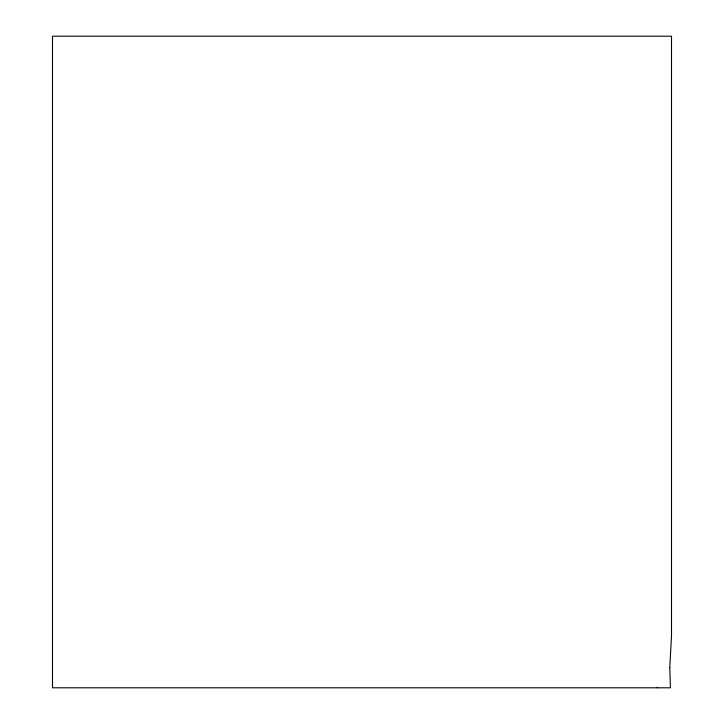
<?xml version="1.0" encoding="UTF-8"?>
<svg xmlns="http://www.w3.org/2000/svg" width="724" height="724" viewBox="0 0 724 724"><rect width="100%" height="100%" fill="white"/><g stroke="black" fill="none" stroke-linecap="round" stroke-linejoin="round"><path stroke-width="1.09" d="M657.292 687.275L657.329 687.8M669.791 667.447L670.415 687.8L52.49 687.8L52.49 36.2L671.51 36.2L671.51 635.672L669.791 667.447"/></g></svg>
